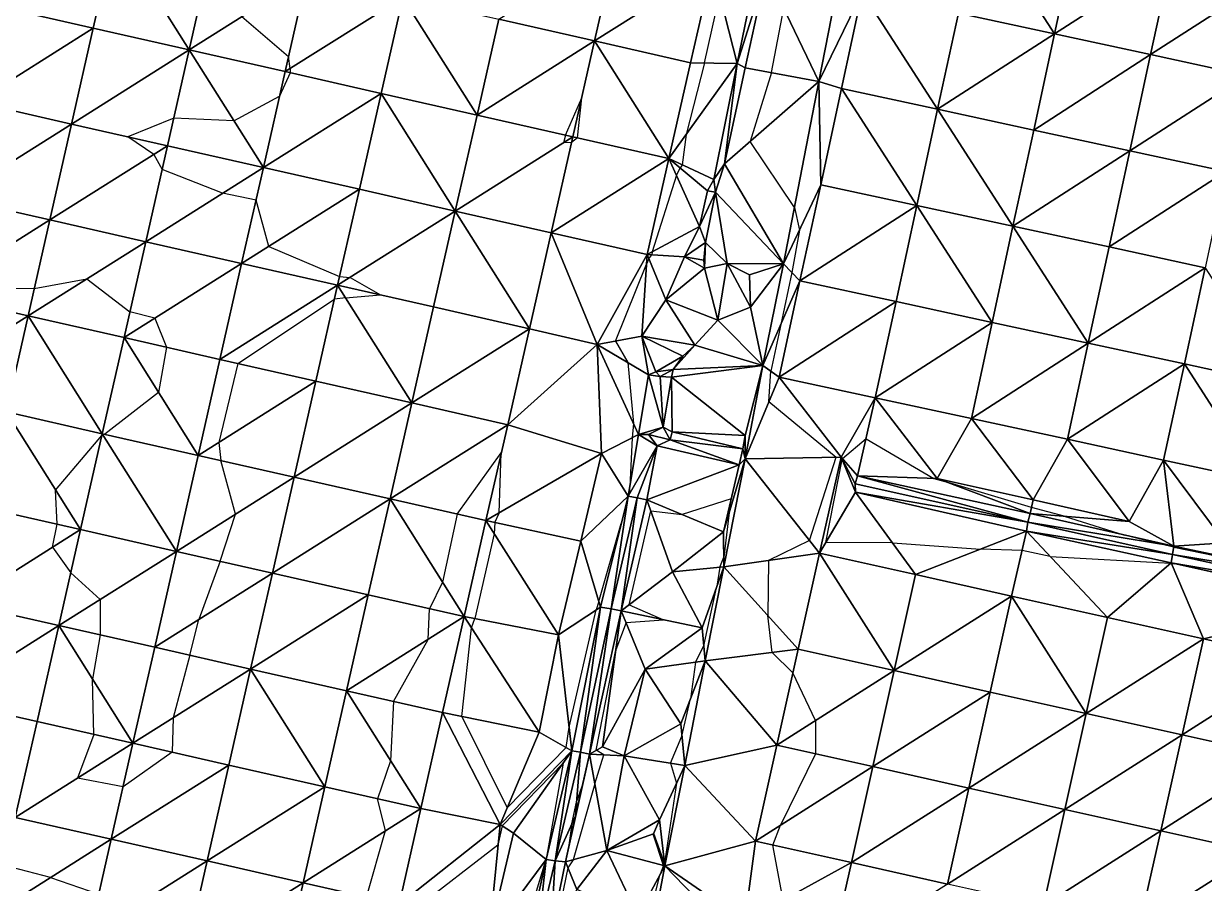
# Model space of a CAD drawing. Extents: x 452550 to 453808, y 451368 to 453069.
# Drawn here: x 453146.9 to 453267, y 452665.6 to 452753 of the extents above; entities that cross this region are included whole.
import ezdxf

# ---------------------------------------------------------------- set-up
doc = ezdxf.new("R2010")
doc.units = 0
doc.header["$LTSCALE"] = 0.35
doc.header["$MEASUREMENT"] = 0
doc.linetypes.add('DASHED', pattern=[5442.857143, 3628.571429, -1814.285714])
doc.layers.add('Default', color=42, linetype='Continuous', lineweight=25)
doc.layers.add('FPS_Contours-Minor', color=40, linetype='DASHED', lineweight=25)

msp = doc.modelspace()

# ---------------------------------------------------------------- linework, layer by layer
at = {"layer": 'Default', "color": 8, "linetype": 'Continuous', "lineweight": 25}
for points in [[(453241.94, 452754.07, 14), (453244.05, 452763.84, 13.98), (453251.71, 452751.96, 14.03)], [(453251.71, 452751.96, 14.03), (453244.05, 452763.84, 13.98), (453253.82, 452761.73, 14.02)], [(453153.99, 452752.54, 13.98), (453144.24, 452754.75, 13.97), (453156.2, 452762.3, 13.97)], [(453153.99, 452752.54, 13.98), (453156.2, 452762.3, 13.97), (453163.74, 452750.33, 13.99)], [(453163.74, 452750.33, 13.99), (453156.2, 452762.3, 13.97), (453165.95, 452760.09, 14)], [(453251.71, 452751.96, 14.03), (453253.82, 452761.73, 14.02), (453263.6, 452759.62, 14.01)], [(453163.74, 452750.33, 13.99), (453165.95, 452760.09, 14), (453175.7, 452757.88, 14.01)], [(453204.96, 452751.24, 14), (453195.21, 452753.46, 14.04), (453207.17, 452761, 14)], [(453204.96, 452751.24, 14), (453207.17, 452761, 14), (453216.93, 452758.79, 14.09)], [(453214.72, 452749.03, 14.09), (453204.96, 452751.24, 14), (453216.93, 452758.79, 14.09)], [(453214.72, 452749.03, 14.09), (453216.93, 452758.79, 14.09), (453219.44, 452748.95, 13.79)], [(453219.44, 452748.95, 13.79), (453216.93, 452758.79, 14.09), (453221.48, 452758.89, 13.81)], [(453222.39, 452758.29, 13.97), (453219.44, 452748.95, 13.79), (453221.48, 452758.89, 13.81)], [(453261.49, 452749.85, 14.03), (453251.71, 452751.96, 14.03), (453263.6, 452759.62, 14.01)], [(453261.49, 452749.85, 14.03), (453263.6, 452759.62, 14.01), (453273.37, 452757.51, 13.99)], [(453173.49, 452748.12, 14), (453163.74, 452750.33, 13.99), (453175.7, 452757.88, 14.01)], [(453173.49, 452748.12, 14), (453175.7, 452757.88, 14.01), (453185.46, 452755.67, 14.06)], [(453222.39, 452758.29, 13.97), (453220.28, 452748.52, 13.96), (453219.44, 452748.95, 13.79)], [(453220.28, 452748.52, 13.96), (453222.39, 452758.29, 13.97), (453227.75, 452747.13, 14.07)], [(453222.39, 452758.29, 13.97), (453229.7, 452757, 14.04), (453227.75, 452747.13, 14.07)], [(453271.26, 452747.73, 14.01), (453261.49, 452749.85, 14.03), (453273.37, 452757.51, 13.99)], [(453229.7, 452757, 14.04), (453232.16, 452756.18, 14.02), (453227.75, 452747.13, 14.07)], [(453183.25, 452745.91, 14.05), (453173.49, 452748.12, 14), (453185.46, 452755.67, 14.06)], [(453183.25, 452745.91, 14.05), (453185.46, 452755.67, 14.06), (453193, 452743.7, 14.04)], [(453193, 452743.7, 14.04), (453185.46, 452755.67, 14.06), (453195.21, 452753.46, 14.04)], [(453232.16, 452756.18, 14.02), (453230.05, 452746.41, 14.02), (453227.75, 452747.13, 14.07)], [(453230.05, 452746.41, 14.02), (453232.16, 452756.18, 14.02), (453239.83, 452744.3, 14.03)], [(453239.83, 452744.3, 14.03), (453232.16, 452756.18, 14.02), (453241.94, 452754.07, 14)], [(453142.03, 452745, 13.98), (453144.24, 452754.75, 13.97), (453153.99, 452752.54, 13.98)], [(453239.83, 452744.3, 14.03), (453241.94, 452754.07, 14), (453251.71, 452751.96, 14.03)], [(453193, 452743.7, 14.04), (453195.21, 452753.46, 14.04), (453204.96, 452751.24, 14)], [(453151.78, 452742.79, 13.99), (453142.03, 452745, 13.98), (453153.99, 452752.54, 13.98)], [(453151.78, 452742.79, 13.99), (453153.99, 452752.54, 13.98), (453163.74, 452750.33, 13.99)], [(453249.6, 452742.18, 14.06), (453239.83, 452744.3, 14.03), (453251.71, 452751.96, 14.03)], [(453249.6, 452742.18, 14.06), (453251.71, 452751.96, 14.03), (453261.49, 452749.85, 14.03)], [(453161.53, 452740.58, 14), (453151.78, 452742.79, 13.99), (453163.74, 452750.33, 13.99)], [(453161.53, 452740.58, 14), (453163.74, 452750.33, 13.99), (453171.28, 452738.37, 14.01)], [(453171.28, 452738.37, 14.01), (453163.74, 452750.33, 13.99), (453173.49, 452748.12, 14)], [(453202.75, 452741.49, 14), (453193, 452743.7, 14.04), (453204.96, 452751.24, 14)], [(453202.75, 452741.49, 14), (453204.96, 452751.24, 14), (453212.5, 452739.28, 14.07)], [(453212.5, 452739.28, 14.07), (453204.96, 452751.24, 14), (453214.72, 452749.03, 14.09)], [(453259.37, 452740.07, 14.04), (453249.6, 452742.18, 14.06), (453261.49, 452749.85, 14.03)], [(453259.37, 452740.07, 14.04), (453261.49, 452749.85, 14.03), (453271.26, 452747.73, 14.01)], [(453171.28, 452738.37, 14.01), (453173.49, 452748.12, 14), (453183.25, 452745.91, 14.05)], [(453212.5, 452739.28, 14.07), (453214.72, 452749.03, 14.09), (453219.44, 452748.95, 13.79)], [(453217.09, 452737.14, 13.83), (453212.5, 452739.28, 14.07), (453219.44, 452748.95, 13.79)], [(453218.17, 452738.74, 13.97), (453217.09, 452737.14, 13.83), (453219.44, 452748.95, 13.79)], [(453220.28, 452748.52, 13.96), (453218.17, 452738.74, 13.97), (453219.44, 452748.95, 13.79)], [(453218.17, 452738.74, 13.97), (453220.28, 452748.52, 13.96), (453227.75, 452747.13, 14.07)], [(453218.17, 452738.74, 13.97), (453227.75, 452747.13, 14.07), (453224.16, 452728.57, 13.97)], [(453227.75, 452747.13, 14.07), (453227.94, 452736.63, 14.04), (453224.16, 452728.57, 13.97)], [(453230.05, 452746.41, 14.02), (453227.94, 452736.63, 14.04), (453227.75, 452747.13, 14.07)], [(453269.15, 452737.96, 14.02), (453259.37, 452740.07, 14.04), (453271.26, 452747.73, 14.01)], [(453181.04, 452736.16, 14.05), (453171.28, 452738.37, 14.01), (453183.25, 452745.91, 14.05)], [(453181.04, 452736.16, 14.05), (453183.25, 452745.91, 14.05), (453190.79, 452733.95, 14.04)], [(453190.79, 452733.95, 14.04), (453183.25, 452745.91, 14.05), (453193, 452743.7, 14.04)], [(453227.94, 452736.63, 14.04), (453230.05, 452746.41, 14.02), (453237.71, 452734.52, 14.01)], [(453237.71, 452734.52, 14.01), (453230.05, 452746.41, 14.02), (453239.83, 452744.3, 14.03)], [(453139.82, 452735.25, 13.96), (453142.03, 452745, 13.98), (453151.78, 452742.79, 13.99)], [(453237.71, 452734.52, 14.01), (453239.83, 452744.3, 14.03), (453247.49, 452732.41, 14.04)], [(453247.49, 452732.41, 14.04), (453239.83, 452744.3, 14.03), (453249.6, 452742.18, 14.06)], [(453190.79, 452733.95, 14.04), (453193, 452743.7, 14.04), (453202.75, 452741.49, 14)], [(453149.57, 452733.04, 13.97), (453139.82, 452735.25, 13.96), (453151.78, 452742.79, 13.99)], [(453149.57, 452733.04, 13.97), (453151.78, 452742.79, 13.99), (453161.53, 452740.58, 14)], [(453247.49, 452732.41, 14.04), (453249.6, 452742.18, 14.06), (453259.37, 452740.07, 14.04)], [(453200.54, 452731.74, 14.05), (453190.79, 452733.95, 14.04), (453202.75, 452741.49, 14)], [(453200.54, 452731.74, 14.05), (453202.75, 452741.49, 14), (453212.5, 452739.28, 14.07)], [(453159.32, 452730.83, 13.99), (453149.57, 452733.04, 13.97), (453161.53, 452740.58, 14)], [(453159.32, 452730.83, 13.99), (453161.53, 452740.58, 14), (453171.28, 452738.37, 14.01)], [(453257.26, 452730.3, 14.02), (453247.49, 452732.41, 14.04), (453259.37, 452740.07, 14.04)], [(453257.26, 452730.3, 14.02), (453259.37, 452740.07, 14.04), (453269.15, 452737.96, 14.02)], [(453169.07, 452728.62, 13.99), (453159.32, 452730.83, 13.99), (453171.28, 452738.37, 14.01)], [(453169.07, 452728.62, 13.99), (453171.28, 452738.37, 14.01), (453181.04, 452736.16, 14.05)], [(453210.29, 452729.53, 14.02), (453200.54, 452731.74, 14.05), (453212.5, 452739.28, 14.07)], [(453210.29, 452729.53, 14.02), (453212.5, 452739.28, 14.07), (453215.62, 452732.37, 13.78)], [(453215.62, 452732.37, 13.78), (453212.5, 452739.28, 14.07), (453216.43, 452736.02, 13.83)], [(453216.43, 452736.02, 13.83), (453212.5, 452739.28, 14.07), (453217.09, 452737.14, 13.83)], [(453218.17, 452738.74, 13.97), (453217.24, 452735.88, 13.83), (453217.09, 452737.14, 13.83)], [(453224.16, 452728.57, 13.97), (453217.24, 452735.88, 13.83), (453218.17, 452738.74, 13.97)], [(453217.24, 452735.88, 13.83), (453216.43, 452736.02, 13.83), (453217.09, 452737.14, 13.83)], [(453267.04, 452728.18, 14.01), (453257.26, 452730.3, 14.02), (453269.15, 452737.96, 14.02)], [(453178.83, 452726.41, 14), (453169.07, 452728.62, 13.99), (453181.04, 452736.16, 14.05)], [(453178.83, 452726.41, 14), (453181.04, 452736.16, 14.05), (453190.79, 452733.95, 14.04)], [(453215.62, 452732.37, 13.78), (453216.43, 452736.02, 13.83), (453217.24, 452735.88, 13.83)], [(453215.62, 452732.37, 13.78), (453217.24, 452735.88, 13.83), (453216.22, 452730.76, 13.8)], [(453216.22, 452730.76, 13.8), (453217.24, 452735.88, 13.83), (453218.42, 452728.61, 13.83)], [(453217.24, 452735.88, 13.83), (453224.16, 452728.57, 13.97), (453218.42, 452728.61, 13.83)], [(453227.94, 452736.63, 14.04), (453225.83, 452726.86, 14.03), (453224.16, 452728.57, 13.97)], [(453225.83, 452726.86, 14.03), (453227.94, 452736.63, 14.04), (453237.71, 452734.52, 14.01)], [(453137.61, 452725.5, 14), (453139.82, 452735.25, 13.96), (453149.57, 452733.04, 13.97)], [(453188.58, 452724.2, 14.01), (453178.83, 452726.41, 14), (453190.79, 452733.95, 14.04)], [(453188.58, 452724.2, 14.01), (453190.79, 452733.95, 14.04), (453198.33, 452721.99, 14.02)], [(453198.33, 452721.99, 14.02), (453190.79, 452733.95, 14.04), (453200.54, 452731.74, 14.05)], [(453235.6, 452724.75, 14.11), (453225.83, 452726.86, 14.03), (453237.71, 452734.52, 14.01)], [(453235.6, 452724.75, 14.11), (453237.71, 452734.52, 14.01), (453245.38, 452722.63, 14.1)], [(453245.38, 452722.63, 14.1), (453237.71, 452734.52, 14.01), (453247.49, 452732.41, 14.04)], [(453147.36, 452723.29, 14.01), (453137.61, 452725.5, 14), (453149.57, 452733.04, 13.97)], [(453147.36, 452723.29, 14.01), (453149.57, 452733.04, 13.97), (453159.32, 452730.83, 13.99)], [(453214.09, 452729.28, 13.84), (453210.29, 452729.53, 14.02), (453215.62, 452732.37, 13.78)], [(453214.09, 452729.28, 13.84), (453215.62, 452732.37, 13.78), (453216.22, 452730.76, 13.8)], [(453245.38, 452722.63, 14.1), (453247.49, 452732.41, 14.04), (453255.15, 452720.52, 14.11)], [(453255.15, 452720.52, 14.11), (453247.49, 452732.41, 14.04), (453257.26, 452730.3, 14.02)], [(453198.33, 452721.99, 14.02), (453200.54, 452731.74, 14.05), (453205.23, 452720.38, 14.12)], [(453200.54, 452731.74, 14.05), (453210.29, 452729.53, 14.02), (453205.23, 452720.38, 14.12)], [(453157.11, 452721.08, 14), (453147.36, 452723.29, 14.01), (453159.32, 452730.83, 13.99)], [(453157.11, 452721.08, 14), (453159.32, 452730.83, 13.99), (453169.07, 452728.62, 13.99)], [(453216.05, 452728.97, 13.86), (453214.09, 452729.28, 13.84), (453216.22, 452730.76, 13.8)], [(453216.05, 452728.97, 13.86), (453216.22, 452730.76, 13.8), (453216.14, 452728.16, 13.82)], [(453216.22, 452730.76, 13.8), (453218.42, 452728.61, 13.83), (453216.14, 452728.16, 13.82)], [(453255.15, 452720.52, 14.11), (453257.26, 452730.3, 14.02), (453267.04, 452728.18, 14.01)], [(453205.23, 452720.38, 14.12), (453210.29, 452729.53, 14.02), (453209.77, 452721.24, 13.82)], [(453209.77, 452721.24, 13.82), (453210.29, 452729.53, 14.02), (453212.2, 452724.93, 13.78)], [(453212.2, 452724.93, 13.78), (453210.29, 452729.53, 14.02), (453214.09, 452729.28, 13.84)], [(453212.2, 452724.93, 13.78), (453214.09, 452729.28, 13.84), (453216.14, 452728.16, 13.82)], [(453214.09, 452729.28, 13.84), (453216.05, 452728.97, 13.86), (453216.14, 452728.16, 13.82)], [(453166.86, 452718.87, 13.99), (453157.11, 452721.08, 14), (453169.07, 452728.62, 13.99)], [(453166.86, 452718.87, 13.99), (453169.07, 452728.62, 13.99), (453178.83, 452726.41, 14)], [(453212.2, 452724.93, 13.78), (453216.14, 452728.16, 13.82), (453217.49, 452722.85, 13.82)], [(453216.14, 452728.16, 13.82), (453218.42, 452728.61, 13.83), (453217.49, 452722.85, 13.82)], [(453218.42, 452728.61, 13.83), (453220.81, 452724.18, 13.75), (453217.49, 452722.85, 13.82)], [(453218.42, 452728.61, 13.83), (453220.7, 452727.45, 13.82), (453220.81, 452724.18, 13.75)], [(453218.42, 452728.61, 13.83), (453224.16, 452728.57, 13.97), (453220.7, 452727.45, 13.82)], [(453220.7, 452727.45, 13.82), (453224.16, 452728.57, 13.97), (453220.81, 452724.18, 13.75)], [(453220.81, 452724.18, 13.75), (453224.16, 452728.57, 13.97), (453222.06, 452718.26, 13.97)], [(453224.16, 452728.57, 13.97), (453225.83, 452726.86, 14.03), (453222.06, 452718.26, 13.97)], [(453264.93, 452718.41, 14.14), (453255.15, 452720.52, 14.11), (453267.04, 452728.18, 14.01)], [(453264.93, 452718.41, 14.14), (453267.04, 452728.18, 14.01), (453274.7, 452716.3, 14.13)], [(453176.62, 452716.65, 14.03), (453166.86, 452718.87, 13.99), (453178.83, 452726.41, 14)], [(453176.62, 452716.65, 14.03), (453178.83, 452726.41, 14), (453186.37, 452714.44, 14.04)], [(453186.37, 452714.44, 14.04), (453178.83, 452726.41, 14), (453188.58, 452724.2, 14.01)], [(453225.83, 452726.86, 14.03), (453223.72, 452717.08, 14.03), (453222.06, 452718.26, 13.97)], [(453223.72, 452717.08, 14.03), (453225.83, 452726.86, 14.03), (453235.6, 452724.75, 14.11)], [(453135.39, 452715.74, 14), (453137.61, 452725.5, 14), (453147.36, 452723.29, 14.01)], [(453186.37, 452714.44, 14.04), (453188.58, 452724.2, 14.01), (453198.33, 452721.99, 14.02)], [(453209.77, 452721.24, 13.82), (453212.2, 452724.93, 13.78), (453215.15, 452720.31, 13.84)], [(453212.2, 452724.93, 13.78), (453217.49, 452722.85, 13.82), (453215.15, 452720.31, 13.84)], [(453220.81, 452724.18, 13.75), (453222.06, 452718.26, 13.97), (453217.49, 452722.85, 13.82)], [(453233.49, 452714.97, 14.04), (453223.72, 452717.08, 14.03), (453235.6, 452724.75, 14.11)], [(453233.49, 452714.97, 14.04), (453235.6, 452724.75, 14.11), (453245.38, 452722.63, 14.1)], [(453145.15, 452713.53, 14.02), (453135.39, 452715.74, 14), (453147.36, 452723.29, 14.01)], [(453145.15, 452713.53, 14.02), (453147.36, 452723.29, 14.01), (453154.9, 452711.32, 14)], [(453154.9, 452711.32, 14), (453147.36, 452723.29, 14.01), (453157.11, 452721.08, 14)], [(453217.49, 452722.85, 13.82), (453222.06, 452718.26, 13.97), (453215.15, 452720.31, 13.84)], [(453243.26, 452712.86, 14.08), (453233.49, 452714.97, 14.04), (453245.38, 452722.63, 14.1)], [(453243.26, 452712.86, 14.08), (453245.38, 452722.63, 14.1), (453255.15, 452720.52, 14.11)], [(453196.12, 452712.23, 14), (453186.37, 452714.44, 14.04), (453198.33, 452721.99, 14.02)], [(453196.12, 452712.23, 14), (453198.33, 452721.99, 14.02), (453205.23, 452720.38, 14.12)], [(453154.9, 452711.32, 14), (453157.11, 452721.08, 14), (453164.65, 452709.11, 13.99)], [(453164.65, 452709.11, 13.99), (453157.11, 452721.08, 14), (453166.86, 452718.87, 13.99)], [(453205.67, 452709.29, 14.09), (453196.12, 452712.23, 14), (453205.23, 452720.38, 14.12)], [(453205.23, 452720.38, 14.12), (453209.77, 452721.24, 13.82), (453210.45, 452717.31, 13.92)], [(453205.67, 452709.29, 14.09), (453205.23, 452720.38, 14.12), (453209.43, 452711.22, 13.98)], [(453205.23, 452720.38, 14.12), (453210.45, 452717.31, 13.92), (453209.43, 452711.22, 13.98)], [(453213.94, 452719.2, 13.82), (453211.17, 452717.6, 13.86), (453209.77, 452721.24, 13.82)], [(453209.77, 452721.24, 13.82), (453211.17, 452717.6, 13.86), (453210.45, 452717.31, 13.92)], [(453213.94, 452719.2, 13.82), (453209.77, 452721.24, 13.82), (453215.15, 452720.31, 13.84)], [(453215.15, 452720.31, 13.84), (453222.06, 452718.26, 13.97), (453212.95, 452717.83, 13.84)], [(453213.94, 452719.2, 13.82), (453215.15, 452720.31, 13.84), (453212.95, 452717.83, 13.84)], [(453253.04, 452710.75, 14.1), (453243.26, 452712.86, 14.08), (453255.15, 452720.52, 14.11)], [(453253.04, 452710.75, 14.1), (453255.15, 452720.52, 14.11), (453264.93, 452718.41, 14.14)], [(453211.17, 452717.6, 13.86), (453213.94, 452719.2, 13.82), (453212.95, 452717.83, 13.84)], [(453164.65, 452709.11, 13.99), (453166.86, 452718.87, 13.99), (453176.62, 452716.65, 14.03)], [(453222.06, 452718.26, 13.97), (453220.25, 452711.12, 14), (453212.78, 452717.05, 13.9)], [(453222.06, 452718.26, 13.97), (453212.78, 452717.05, 13.9), (453212.95, 452717.83, 13.84)], [(453220.25, 452711.12, 14), (453222.06, 452718.26, 13.97), (453220.25, 452708.78, 13.93)], [(453222.06, 452718.26, 13.97), (453223.72, 452717.08, 14.03), (453220.25, 452708.78, 13.93)], [(453262.81, 452708.64, 14.12), (453253.04, 452710.75, 14.1), (453264.93, 452718.41, 14.14)], [(453262.81, 452708.64, 14.12), (453264.93, 452718.41, 14.14), (453272.59, 452706.52, 14.12)], [(453272.59, 452706.52, 14.12), (453264.93, 452718.41, 14.14), (453274.7, 452716.3, 14.13)], [(453174.41, 452706.9, 14.02), (453164.65, 452709.11, 13.99), (453176.62, 452716.65, 14.03)], [(453174.41, 452706.9, 14.02), (453176.62, 452716.65, 14.03), (453186.37, 452714.44, 14.04)], [(453209.43, 452711.22, 13.98), (453210.45, 452717.31, 13.92), (453211.91, 452711.99, 13.94)], [(453211.17, 452717.6, 13.86), (453211.63, 452717.12, 13.82), (453210.45, 452717.31, 13.92)], [(453210.45, 452717.31, 13.92), (453211.63, 452717.12, 13.82), (453211.91, 452711.99, 13.94)], [(453211.63, 452717.12, 13.82), (453211.17, 452717.6, 13.86), (453212.95, 452717.83, 13.84)], [(453211.63, 452717.12, 13.82), (453212.95, 452717.83, 13.84), (453212.78, 452717.05, 13.9)], [(453211.91, 452711.99, 13.94), (453211.63, 452717.12, 13.82), (453212.78, 452717.05, 13.9)], [(453212.83, 452711.5, 13.96), (453211.91, 452711.99, 13.94), (453212.78, 452717.05, 13.9)], [(453220.25, 452711.12, 14), (453212.83, 452711.5, 13.96), (453212.78, 452717.05, 13.9)], [(453223.72, 452717.08, 14.03), (453230.01, 452708.94, 14), (453220.25, 452708.78, 13.93)], [(453230.01, 452708.94, 14), (453223.72, 452717.08, 14.03), (453233.49, 452714.97, 14.04)], [(453184.16, 452704.69, 14.03), (453174.41, 452706.9, 14.02), (453186.37, 452714.44, 14.04)], [(453184.16, 452704.69, 14.03), (453186.37, 452714.44, 14.04), (453196.12, 452712.23, 14)], [(453230.01, 452708.94, 14), (453233.49, 452714.97, 14.04), (453231.69, 452707.02, 13.96)], [(453233.49, 452714.97, 14.04), (453239.77, 452706.76, 14), (453231.69, 452707.02, 13.96)], [(453239.77, 452706.76, 14), (453233.49, 452714.97, 14.04), (453243.26, 452712.86, 14.08)], [(453142.94, 452703.78, 14.03), (453145.15, 452713.53, 14.02), (453152.69, 452701.57, 13.99)], [(453152.69, 452701.57, 13.99), (453145.15, 452713.53, 14.02), (453154.9, 452711.32, 14)], [(453193.91, 452702.48, 13.99), (453184.16, 452704.69, 14.03), (453196.12, 452712.23, 14)], [(453193.91, 452702.48, 13.99), (453196.12, 452712.23, 14), (453205.67, 452709.29, 14.09)], [(453210.45, 452711.23, 13.8), (453209.43, 452711.22, 13.98), (453211.91, 452711.99, 13.94)], [(453210.45, 452711.23, 13.8), (453211.91, 452711.99, 13.94), (453212.64, 452710.69, 13.85)], [(453212.83, 452711.5, 13.96), (453212.64, 452710.69, 13.85), (453211.91, 452711.99, 13.94)], [(453249.53, 452704.58, 14.02), (453239.77, 452706.76, 14), (453243.26, 452712.86, 14.08)], [(453249.53, 452704.58, 14.02), (453243.26, 452712.86, 14.08), (453253.04, 452710.75, 14.1)], [(453152.69, 452701.57, 13.99), (453154.9, 452711.32, 14), (453162.44, 452699.36, 13.98)], [(453162.44, 452699.36, 13.98), (453154.9, 452711.32, 14), (453164.65, 452709.11, 13.99)], [(453205.67, 452709.29, 14.09), (453209.43, 452711.22, 13.98), (453208.37, 452704.98, 14)], [(453208.37, 452704.98, 14), (453209.43, 452711.22, 13.98), (453211.3, 452710.07, 13.95)], [(453209.43, 452711.22, 13.98), (453210.45, 452711.23, 13.8), (453211.3, 452710.07, 13.95)], [(453211.3, 452710.07, 13.95), (453210.45, 452711.23, 13.8), (453212.64, 452710.69, 13.85)], [(453211.3, 452710.07, 13.95), (453212.64, 452710.69, 13.85), (453219.64, 452708.14, 13.98)], [(453220.03, 452709.77, 13.98), (453212.64, 452710.69, 13.85), (453212.83, 452711.5, 13.96)], [(453219.64, 452708.14, 13.98), (453212.64, 452710.69, 13.85), (453220.03, 452709.77, 13.98)], [(453220.25, 452711.12, 14), (453220.03, 452709.77, 13.98), (453212.83, 452711.5, 13.96)], [(453220.25, 452711.12, 14), (453220.25, 452708.78, 13.93), (453220.03, 452709.77, 13.98)], [(453259.29, 452702.4, 14.03), (453249.53, 452704.58, 14.02), (453253.04, 452710.75, 14.1)], [(453259.29, 452702.4, 14.03), (453253.04, 452710.75, 14.1), (453262.81, 452708.64, 14.12)], [(453209.29, 452704.79, 13.83), (453208.37, 452704.98, 14), (453211.3, 452710.07, 13.95)], [(453210.27, 452704.6, 13.98), (453209.29, 452704.79, 13.83), (453211.3, 452710.07, 13.95)], [(453210.27, 452704.6, 13.98), (453211.3, 452710.07, 13.95), (453219.64, 452708.14, 13.98)], [(453220.25, 452708.78, 13.93), (453219.64, 452708.14, 13.98), (453220.03, 452709.77, 13.98)], [(453162.44, 452699.36, 13.98), (453164.65, 452709.11, 13.99), (453174.41, 452706.9, 14.02)], [(453203.56, 452700.4, 14.1), (453193.91, 452702.48, 13.99), (453205.67, 452709.29, 14.09)], [(453203.56, 452700.4, 14.1), (453205.67, 452709.29, 14.09), (453208.37, 452704.98, 14)], [(453218.07, 452701.36, 14.02), (453220.25, 452708.78, 13.93), (453218.09, 452697.8, 13.99)], [(453218.07, 452701.36, 14.02), (453219.64, 452708.14, 13.98), (453220.25, 452708.78, 13.93)], [(453220.25, 452708.78, 13.93), (453227.83, 452699.18, 14.01), (453218.09, 452697.8, 13.99)], [(453230.01, 452708.94, 14), (453227.83, 452699.18, 14.01), (453220.25, 452708.78, 13.93)], [(453227.83, 452699.18, 14.01), (453230.01, 452708.94, 14), (453231.49, 452705.36, 13.95)], [(453230.01, 452708.94, 14), (453231.46, 452706.22, 13.79), (453231.49, 452705.36, 13.95)], [(453231.46, 452706.22, 13.79), (453230.01, 452708.94, 14), (453231.69, 452707.02, 13.96)], [(453259.29, 452702.4, 14.03), (453262.81, 452708.64, 14.12), (453263.85, 452699.87, 14.01)], [(453262.81, 452708.64, 14.12), (453269.05, 452700.23, 14.07), (453263.85, 452699.87, 14.01)], [(453269.05, 452700.23, 14.07), (453262.81, 452708.64, 14.12), (453272.59, 452706.52, 14.12)], [(453218.07, 452701.36, 14.02), (453210.27, 452704.6, 13.98), (453219.64, 452708.14, 13.98)], [(453172.2, 452697.15, 14.02), (453162.44, 452699.36, 13.98), (453174.41, 452706.9, 14.02)], [(453172.2, 452697.15, 14.02), (453174.41, 452706.9, 14.02), (453184.16, 452704.69, 14.03)], [(453249, 452702.32, 13.91), (453231.46, 452706.22, 13.79), (453231.69, 452707.02, 13.96)], [(453231.49, 452705.36, 13.95), (453231.46, 452706.22, 13.79), (453249, 452702.32, 13.91)], [(453249.23, 452703.21, 13.98), (453249, 452702.32, 13.91), (453231.69, 452707.02, 13.96)], [(453239.77, 452706.76, 14), (453249.23, 452703.21, 13.98), (453231.69, 452707.02, 13.96)], [(453239.77, 452706.76, 14), (453249.53, 452704.58, 14.02), (453249.23, 452703.21, 13.98)], [(453181.95, 452694.94, 14.02), (453172.2, 452697.15, 14.02), (453184.16, 452704.69, 14.03)], [(453181.95, 452694.94, 14.02), (453184.16, 452704.69, 14.03), (453191.7, 452692.73, 13.99)], [(453191.7, 452692.73, 13.99), (453184.16, 452704.69, 14.03), (453193.91, 452702.48, 13.99)], [(453203.56, 452700.4, 14.1), (453208.37, 452704.98, 14), (453205.55, 452693.69, 13.99)], [(453208.37, 452704.98, 14), (453206.63, 452693.51, 13.82), (453205.55, 452693.69, 13.99)], [(453208.37, 452704.98, 14), (453209.29, 452704.79, 13.83), (453206.63, 452693.51, 13.82)], [(453207.67, 452693.3, 13.98), (453206.63, 452693.51, 13.82), (453209.29, 452704.79, 13.83)], [(453207.67, 452693.3, 13.98), (453209.29, 452704.79, 13.83), (453210.27, 452704.6, 13.98)], [(453237.59, 452697, 14.03), (453227.83, 452699.18, 14.01), (453231.49, 452705.36, 13.95)], [(453237.59, 452697, 14.03), (453231.49, 452705.36, 13.95), (453248.87, 452701.41, 13.98)], [(453231.49, 452705.36, 13.95), (453249, 452702.32, 13.91), (453248.87, 452701.41, 13.98)], [(453140.73, 452694.03, 14.03), (453142.94, 452703.78, 14.03), (453152.69, 452701.57, 13.99)], [(453212.87, 452697.27, 14.11), (453207.67, 452693.3, 13.98), (453210.27, 452704.6, 13.98)], [(453218.07, 452701.36, 14.02), (453212.87, 452697.27, 14.11), (453210.27, 452704.6, 13.98)], [(453249.53, 452704.58, 14.02), (453259.29, 452702.4, 14.03), (453249.23, 452703.21, 13.98)], [(453191.7, 452692.73, 13.99), (453193.91, 452702.48, 13.99), (453201.27, 452690.88, 14.08)], [(453201.27, 452690.88, 14.08), (453193.91, 452702.48, 13.99), (453203.56, 452700.4, 14.1)], [(453248.87, 452701.41, 13.98), (453249, 452702.32, 13.91), (453263.7, 452699.04, 13.91)], [(453263.85, 452699.87, 14.01), (453249, 452702.32, 13.91), (453249.23, 452703.21, 13.98)], [(453263.85, 452699.87, 14.01), (453263.7, 452699.04, 13.91), (453249, 452702.32, 13.91)], [(453259.29, 452702.4, 14.03), (453263.85, 452699.87, 14.01), (453249.23, 452703.21, 13.98)], [(453150.48, 452691.82, 14.01), (453140.73, 452694.03, 14.03), (453152.69, 452701.57, 13.99)], [(453150.48, 452691.82, 14.01), (453152.69, 452701.57, 13.99), (453162.44, 452699.36, 13.98)], [(453212.87, 452697.27, 14.11), (453218.07, 452701.36, 14.02), (453218.09, 452697.8, 13.99)], [(453247.35, 452694.82, 14.05), (453237.59, 452697, 14.03), (453248.87, 452701.41, 13.98)], [(453257.11, 452692.64, 14.05), (453247.35, 452694.82, 14.05), (453248.87, 452701.41, 13.98)], [(453257.11, 452692.64, 14.05), (453248.87, 452701.41, 13.98), (453263.56, 452698.18, 14)], [(453248.87, 452701.41, 13.98), (453263.7, 452699.04, 13.91), (453263.56, 452698.18, 14)], [(453201.27, 452690.88, 14.08), (453203.56, 452700.4, 14.1), (453205.55, 452693.69, 13.99)], [(453282.5, 452695.95, 14), (453263.7, 452699.04, 13.91), (453263.85, 452699.87, 14.01)], [(453269.05, 452700.23, 14.07), (453282.5, 452695.95, 14), (453263.85, 452699.87, 14.01)], [(453160.23, 452689.61, 13.99), (453150.48, 452691.82, 14.01), (453162.44, 452699.36, 13.98)], [(453160.23, 452689.61, 13.99), (453162.44, 452699.36, 13.98), (453172.2, 452697.15, 14.02)], [(453227.83, 452699.18, 14.01), (453225.65, 452689.42, 14.01), (453218.09, 452697.8, 13.99)], [(453225.65, 452689.42, 14.01), (453227.83, 452699.18, 14.01), (453235.41, 452687.24, 14.04)], [(453235.41, 452687.24, 14.04), (453227.83, 452699.18, 14.01), (453237.59, 452697, 14.03)], [(453263.56, 452698.18, 14), (453263.7, 452699.04, 13.91), (453282.33, 452695, 13.88)], [(453282.5, 452695.95, 14), (453282.33, 452695, 13.88), (453263.7, 452699.04, 13.91)], [(453215.89, 452691.6, 14.02), (453212.87, 452697.27, 14.11), (453218.09, 452697.8, 13.99)], [(453215.89, 452691.6, 14.02), (453218.09, 452697.8, 13.99), (453216.19, 452688.23, 13.98)], [(453218.09, 452697.8, 13.99), (453225.65, 452689.42, 14.01), (453216.19, 452688.23, 13.98)], [(453266.87, 452690.47, 14.07), (453257.11, 452692.64, 14.05), (453263.56, 452698.18, 14)], [(453263.56, 452698.18, 14), (453282.33, 452695, 13.88), (453282.2, 452694.05, 14.01)], [(453266.87, 452690.47, 14.07), (453263.56, 452698.18, 14), (453282.2, 452694.05, 14.01)], [(453169.98, 452687.4, 14.02), (453160.23, 452689.61, 13.99), (453172.2, 452697.15, 14.02)], [(453169.98, 452687.4, 14.02), (453172.2, 452697.15, 14.02), (453181.95, 452694.94, 14.02)], [(453212.87, 452697.27, 14.11), (453215.89, 452691.6, 14.02), (453207.67, 452693.3, 13.98)], [(453235.41, 452687.24, 14.04), (453237.59, 452697, 14.03), (453247.35, 452694.82, 14.05)], [(453138.52, 452684.28, 14.02), (453140.73, 452694.03, 14.03), (453150.48, 452691.82, 14.01)], [(453179.74, 452685.19, 14.02), (453169.98, 452687.4, 14.02), (453181.95, 452694.94, 14.02)], [(453179.74, 452685.19, 14.02), (453181.95, 452694.94, 14.02), (453191.7, 452692.73, 13.99)], [(453245.17, 452685.06, 14.05), (453235.41, 452687.24, 14.04), (453247.35, 452694.82, 14.05)], [(453245.17, 452685.06, 14.05), (453247.35, 452694.82, 14.05), (453254.93, 452682.88, 14.03)], [(453254.93, 452682.88, 14.03), (453247.35, 452694.82, 14.05), (453257.11, 452692.64, 14.05)], [(453282.2, 452694.05, 14.01), (453276.63, 452688.29, 14.04), (453266.87, 452690.47, 14.07)], [(453189.49, 452682.98, 13.98), (453179.74, 452685.19, 14.02), (453191.7, 452692.73, 13.99)], [(453189.49, 452682.98, 13.98), (453191.7, 452692.73, 13.99), (453199.31, 452680.98, 14.1)], [(453199.31, 452680.98, 14.1), (453191.7, 452692.73, 13.99), (453201.27, 452690.88, 14.08)], [(453201.27, 452690.88, 14.08), (453205.55, 452693.69, 13.99), (453202.64, 452679.09, 13.98)], [(453205.55, 452693.69, 13.99), (453203.52, 452678.94, 13.81), (453202.64, 452679.09, 13.98)], [(453205.55, 452693.69, 13.99), (453206.63, 452693.51, 13.82), (453203.52, 452678.94, 13.81)], [(453204.42, 452678.74, 13.94), (453203.52, 452678.94, 13.81), (453206.63, 452693.51, 13.82)], [(453204.42, 452678.74, 13.94), (453206.63, 452693.51, 13.82), (453207.67, 452693.3, 13.98)], [(453205.76, 452679.5, 14.05), (453204.42, 452678.74, 13.94), (453207.67, 452693.3, 13.98)], [(453207.67, 452693.3, 13.98), (453210.1, 452687.37, 14.08), (453205.76, 452679.5, 14.05)], [(453215.89, 452691.6, 14.02), (453210.1, 452687.37, 14.08), (453207.67, 452693.3, 13.98)], [(453254.93, 452682.88, 14.03), (453257.11, 452692.64, 14.05), (453266.87, 452690.47, 14.07)], [(453148.27, 452682.07, 14.02), (453138.52, 452684.28, 14.02), (453150.48, 452691.82, 14.01)], [(453148.27, 452682.07, 14.02), (453150.48, 452691.82, 14.01), (453158.02, 452679.85, 13.99)], [(453158.02, 452679.85, 13.99), (453150.48, 452691.82, 14.01), (453160.23, 452689.61, 13.99)], [(453210.1, 452687.37, 14.08), (453215.89, 452691.6, 14.02), (453216.19, 452688.23, 13.98)], [(453202.64, 452679.09, 13.98), (453199.31, 452680.98, 14.1), (453201.27, 452690.88, 14.08)], [(453264.69, 452680.71, 14.03), (453254.93, 452682.88, 14.03), (453266.87, 452690.47, 14.07)], [(453264.69, 452680.71, 14.03), (453266.87, 452690.47, 14.07), (453276.63, 452688.29, 14.04)], [(453158.02, 452679.85, 13.99), (453160.23, 452689.61, 13.99), (453169.98, 452687.4, 14.02)], [(453225.65, 452689.42, 14.01), (453223.47, 452679.66, 13.98), (453216.19, 452688.23, 13.98)], [(453223.47, 452679.66, 13.98), (453225.65, 452689.42, 14.01), (453235.41, 452687.24, 14.04)], [(453213.71, 452681.84, 14.01), (453210.1, 452687.37, 14.08), (453216.19, 452688.23, 13.98)], [(453213.71, 452681.84, 14.01), (453216.19, 452688.23, 13.98), (453214.14, 452677.6, 13.97)], [(453216.19, 452688.23, 13.98), (453223.47, 452679.66, 13.98), (453214.14, 452677.6, 13.97)], [(453274.45, 452678.53, 14.03), (453264.69, 452680.71, 14.03), (453276.63, 452688.29, 14.04)], [(453167.77, 452677.64, 14.02), (453158.02, 452679.85, 13.99), (453169.98, 452687.4, 14.02)], [(453167.77, 452677.64, 14.02), (453169.98, 452687.4, 14.02), (453177.53, 452675.43, 14.02)], [(453177.53, 452675.43, 14.02), (453169.98, 452687.4, 14.02), (453179.74, 452685.19, 14.02)], [(453210.1, 452687.37, 14.08), (453207.96, 452678.57, 14.08), (453205.76, 452679.5, 14.05)], [(453210.1, 452687.37, 14.08), (453213.71, 452681.84, 14.01), (453207.96, 452678.57, 14.08)], [(453233.23, 452677.48, 14.03), (453223.47, 452679.66, 13.98), (453235.41, 452687.24, 14.04)], [(453233.23, 452677.48, 14.03), (453235.41, 452687.24, 14.04), (453245.17, 452685.06, 14.05)], [(453146.06, 452672.31, 14.01), (453138.52, 452684.28, 14.02), (453148.27, 452682.07, 14.02)], [(453177.53, 452675.43, 14.02), (453179.74, 452685.19, 14.02), (453187.28, 452673.22, 13.98)], [(453187.28, 452673.22, 13.98), (453179.74, 452685.19, 14.02), (453189.49, 452682.98, 13.98)], [(453242.99, 452675.3, 14.03), (453233.23, 452677.48, 14.03), (453245.17, 452685.06, 14.05)], [(453242.99, 452675.3, 14.03), (453245.17, 452685.06, 14.05), (453254.93, 452682.88, 14.03)], [(453146.06, 452672.31, 14.01), (453148.27, 452682.07, 14.02), (453158.02, 452679.85, 13.99)], [(453187.28, 452673.22, 13.98), (453189.49, 452682.98, 13.98), (453195.34, 452671.6, 13.98)], [(453189.49, 452682.98, 13.98), (453199.31, 452680.98, 14.1), (453195.34, 452671.6, 13.98)], [(453207.96, 452678.57, 14.08), (453213.71, 452681.84, 14.01), (453214.14, 452677.6, 13.97)], [(453252.75, 452673.12, 14.01), (453242.99, 452675.3, 14.03), (453254.93, 452682.88, 14.03)], [(453252.75, 452673.12, 14.01), (453254.93, 452682.88, 14.03), (453264.69, 452680.71, 14.03)], [(453195.34, 452671.6, 13.98), (453199.31, 452680.98, 14.1), (453202.64, 452679.09, 13.98)], [(453262.51, 452670.95, 14.02), (453252.75, 452673.12, 14.01), (453264.69, 452680.71, 14.03)], [(453262.51, 452670.95, 14.02), (453264.69, 452680.71, 14.03), (453274.45, 452678.53, 14.03)], [(453155.81, 452670.1, 14.01), (453146.06, 452672.31, 14.01), (453158.02, 452679.85, 13.99)], [(453155.81, 452670.1, 14.01), (453158.02, 452679.85, 13.99), (453167.77, 452677.64, 14.02)], [(453205.76, 452679.5, 14.05), (453207.96, 452678.57, 14.08), (453204.42, 452678.74, 13.94)], [(453223.47, 452679.66, 13.98), (453221.3, 452669.9, 13.99), (453214.14, 452677.6, 13.97)], [(453221.3, 452669.9, 13.99), (453223.47, 452679.66, 13.98), (453233.23, 452677.48, 14.03)], [(453196.72, 452670.72, 14.12), (453195.34, 452671.6, 13.98), (453202.64, 452679.09, 13.98)], [(453196.72, 452670.72, 14.12), (453202.64, 452679.09, 13.98), (453200.02, 452668.03, 14)], [(453202.64, 452679.09, 13.98), (453200.95, 452667.91, 13.77), (453200.02, 452668.03, 14)], [(453200.95, 452667.91, 13.77), (453202.64, 452679.09, 13.98), (453203.52, 452678.94, 13.81)], [(453203.02, 452672.49, 14.05), (453200.95, 452667.91, 13.77), (453203.52, 452678.94, 13.81)], [(453201.98, 452667.8, 13.97), (453203.02, 452672.49, 14.05), (453204.42, 452678.74, 13.94)], [(453206.21, 452668.97, 14.13), (453201.98, 452667.8, 13.97), (453204.42, 452678.74, 13.94)], [(453203.02, 452672.49, 14.05), (453203.52, 452678.94, 13.81), (453204.42, 452678.74, 13.94)], [(453204.42, 452678.74, 13.94), (453207.96, 452678.57, 14.08), (453206.21, 452668.97, 14.13)], [(453207.96, 452678.57, 14.08), (453211.54, 452672.08, 14.05), (453206.21, 452668.97, 14.13)], [(453211.54, 452672.08, 14.05), (453207.96, 452678.57, 14.08), (453214.14, 452677.6, 13.97)], [(453272.27, 452668.77, 14.03), (453262.51, 452670.95, 14.02), (453274.45, 452678.53, 14.03)], [(453165.56, 452667.89, 14.03), (453155.81, 452670.1, 14.01), (453167.77, 452677.64, 14.02)], [(453165.56, 452667.89, 14.03), (453167.77, 452677.64, 14.02), (453177.53, 452675.43, 14.02)], [(453211.54, 452672.08, 14.05), (453214.14, 452677.6, 13.97), (453212.09, 452667.4, 14)], [(453214.14, 452677.6, 13.97), (453221.3, 452669.9, 13.99), (453212.09, 452667.4, 14)], [(453231.06, 452667.72, 14.03), (453221.3, 452669.9, 13.99), (453233.23, 452677.48, 14.03)], [(453231.06, 452667.72, 14.03), (453233.23, 452677.48, 14.03), (453242.99, 452675.3, 14.03)], [(453175.32, 452665.68, 14.04), (453165.56, 452667.89, 14.03), (453177.53, 452675.43, 14.02)], [(453175.32, 452665.68, 14.04), (453177.53, 452675.43, 14.02), (453187.28, 452673.22, 13.98)], [(453240.82, 452665.54, 14.05), (453231.06, 452667.72, 14.03), (453242.99, 452675.3, 14.03)], [(453240.82, 452665.54, 14.05), (453242.99, 452675.3, 14.03), (453252.75, 452673.12, 14.01)], [(453143.85, 452662.56, 13.99), (453146.06, 452672.31, 14.01), (453155.81, 452670.1, 14.01)], [(453185.07, 452663.47, 13.98), (453175.32, 452665.68, 14.04), (453187.28, 452673.22, 13.98)], [(453185.07, 452663.47, 13.98), (453187.28, 452673.22, 13.98), (453195.34, 452671.6, 13.98)], [(453200.95, 452667.91, 13.77), (453203.02, 452672.49, 14.05), (453201.98, 452667.8, 13.97)], [(453250.58, 452663.36, 14.03), (453240.82, 452665.54, 14.05), (453252.75, 452673.12, 14.01)], [(453250.58, 452663.36, 14.03), (453252.75, 452673.12, 14.01), (453262.51, 452670.95, 14.02)], [(453194.23, 452660.25, 14.09), (453185.07, 452663.47, 13.98), (453195.34, 452671.6, 13.98)], [(453196.72, 452670.72, 14.12), (453194.23, 452660.25, 14.09), (453195.34, 452671.6, 13.98)], [(453206.21, 452668.97, 14.13), (453211.54, 452672.08, 14.05), (453210.96, 452670.65, 14)], [(453211.54, 452672.08, 14.05), (453212.09, 452667.4, 14), (453210.96, 452670.65, 14)], [(453153.6, 452660.35, 13.99), (453143.85, 452662.56, 13.99), (453155.81, 452670.1, 14.01)], [(453153.6, 452660.35, 13.99), (453155.81, 452670.1, 14.01), (453165.56, 452667.89, 14.03)], [(453194.23, 452660.25, 14.09), (453196.72, 452670.72, 14.12), (453200.02, 452668.03, 14)], [(453212.09, 452667.4, 14), (453206.21, 452668.97, 14.13), (453210.96, 452670.65, 14)], [(453212.09, 452667.4, 14), (453221.3, 452669.9, 13.99), (453220.23, 452661.77, 13.98)], [(453221.3, 452669.9, 13.99), (453231.06, 452667.72, 14.03), (453220.23, 452661.77, 13.98)], [(453260.33, 452661.19, 14.04), (453250.58, 452663.36, 14.03), (453262.51, 452670.95, 14.02)], [(453260.33, 452661.19, 14.04), (453262.51, 452670.95, 14.02), (453272.27, 452668.77, 14.03)], [(453206.21, 452668.97, 14.13), (453203.14, 452665, 14.11), (453201.98, 452667.8, 13.97)], [(453206.21, 452668.97, 14.13), (453209.36, 452662.32, 14.02), (453203.14, 452665, 14.11)], [(453209.36, 452662.32, 14.02), (453206.21, 452668.97, 14.13), (453212.09, 452667.4, 14)], [(453270.09, 452659.01, 14.04), (453260.33, 452661.19, 14.04), (453272.27, 452668.77, 14.03)], [(453163.35, 452658.14, 14), (453153.6, 452660.35, 13.99), (453165.56, 452667.89, 14.03)], [(453163.35, 452658.14, 14), (453165.56, 452667.89, 14.03), (453175.32, 452665.68, 14.04)], [(453194.23, 452660.25, 14.09), (453200.02, 452668.03, 14), (453197.46, 452656.4, 13.97)], [(453200.02, 452668.03, 14), (453199.2, 452660.47, 13.73), (453197.46, 452656.4, 13.97)], [(453199.2, 452660.47, 13.73), (453200.02, 452668.03, 14), (453200.95, 452667.91, 13.77)], [(453200.52, 452660.52, 13.98), (453199.2, 452660.47, 13.73), (453200.95, 452667.91, 13.77)], [(453200.52, 452660.52, 13.98), (453200.95, 452667.91, 13.77), (453201.98, 452667.8, 13.97)], [(453203.14, 452665, 14.11), (453200.52, 452660.52, 13.98), (453201.98, 452667.8, 13.97)], [(453231.06, 452667.72, 14.03), (453228.88, 452657.96, 14.02), (453220.23, 452661.77, 13.98)], [(453228.88, 452657.96, 14.02), (453231.06, 452667.72, 14.03), (453240.82, 452665.54, 14.05)], [(453209.36, 452662.32, 14.02), (453212.09, 452667.4, 14), (453210.28, 452657.69, 13.99)], [(453212.09, 452667.4, 14), (453219.12, 452660.14, 13.97), (453210.28, 452657.69, 13.99)], [(453219.12, 452660.14, 13.97), (453212.09, 452667.4, 14), (453220.23, 452661.77, 13.98)], [(453173.11, 452655.93, 13.99), (453163.35, 452658.14, 14), (453175.32, 452665.68, 14.04)], [(453173.11, 452655.93, 13.99), (453175.32, 452665.68, 14.04), (453185.07, 452663.47, 13.98)]]:
    msp.add_3dface(points, dxfattribs=at)
at = {"layer": 'FPS_Contours-Minor', "color": 12, "linetype": 'Continuous', "lineweight": 25}
for p, q in [((453216.13, 452749.01, 14), (453217.66, 452755.9, 14)), ((453222.95, 452748.02, 14), (453224.18, 452754.56, 14)), ((453169.09, 452753.71, 14), (453173.84, 452749.65, 14)), ((453174, 452748.44, 14), (453173.84, 452749.65, 14)), ((453173.99, 452748.01, 14), (453172.92, 452745.61, 14)), ((453174, 452748.44, 14), (453173.99, 452748.01, 14)), ((453216.13, 452749.01, 14), (453214.26, 452741.72, 14)), ((453222.95, 452748.02, 14), (453220.76, 452741.02, 14)), ((453168.28, 452743.13, 14), (453172.92, 452745.61, 14)), ((453201.98, 452741.67, 14), (453203.65, 452745.45, 14)), ((453203.2, 452741.39, 14), (453203.65, 452745.45, 14)), ((453162.17, 452743.39, 14), (453157.5, 452741.49, 14)), ((453168.28, 452743.13, 14), (453162.17, 452743.39, 14)), ((453160.14, 452739.7, 14), (453157.5, 452741.49, 14)), ((453201.98, 452741.67, 14), (453201.79, 452740.89, 14)), ((453202.62, 452740.9, 14), (453201.79, 452740.89, 14)), ((453203.2, 452741.39, 14), (453202.62, 452740.9, 14)), ((453214.26, 452741.72, 14), (453213.85, 452738.65, 14)), ((453225.27, 452734.32, 14), (453220.76, 452741.02, 14)), ((453160.14, 452739.7, 14), (453160.99, 452738.18, 14)), ((453213.27, 452737.59, 14), (453213.66, 452738.32, 14)), ((453213.85, 452738.65, 14), (453213.66, 452738.32, 14)), ((453167.13, 452735.75, 14), (453160.99, 452738.18, 14)), ((453213.27, 452737.59, 14), (453210.8, 452729.8, 14)), ((453170.54, 452735.07, 14), (453167.13, 452735.75, 14)), ((453171.82, 452730.35, 14), (453170.54, 452735.07, 14)), ((453225.27, 452734.32, 14), (453225.78, 452732.02, 14)), ((453225.78, 452732.02, 14), (453225.01, 452727.69, 14)), ((453171.82, 452730.35, 14), (453179.02, 452727.28, 14)), ((453210.48, 452729.09, 14), (453210.23, 452728.56, 14)), ((453210.48, 452729.09, 14), (453210.76, 452729.5, 14)), ((453210.8, 452729.8, 14), (453210.76, 452729.5, 14)), ((453207.09, 452720.73, 14), (453210.23, 452728.56, 14)), ((453225.01, 452727.69, 14), (453223.89, 452722.43, 14)), ((453147.99, 452726.09, 14), (453153.34, 452727.06, 14)), ((453153.34, 452727.06, 14), (453157.71, 452723.72, 14)), ((453179.02, 452727.28, 14), (453180.09, 452727.2, 14)), ((453180.09, 452727.2, 14), (453183.2, 452725.42, 14)), ((453147.99, 452726.09, 14), (453138.17, 452725.85, 14)), ((453179.63, 452725.14, 14), (453178.51, 452724.99, 14)), ((453179.63, 452725.14, 14), (453183.2, 452725.42, 14)), ((453168.69, 452718.45, 14), (453178.51, 452724.99, 14)), ((453160.26, 452723.06, 14), (453157.71, 452723.72, 14)), ((453160.26, 452723.06, 14), (453161.44, 452720.1, 14)), ((453223.89, 452722.43, 14), (453222.88, 452717.68, 14)), ((453207.09, 452720.73, 14), (453208.32, 452718.56, 14)), ((453161.44, 452720.1, 14), (453160.62, 452715.51, 14)), ((453168.69, 452718.45, 14), (453166.74, 452710.43, 14)), ((453208.32, 452718.56, 14), (453208.91, 452712.36, 14)), ((453222.68, 452714.6, 14), (453222.88, 452717.68, 14)), ((453160.62, 452715.51, 14), (453155.15, 452711.27, 14)), ((453222.68, 452714.6, 14), (453229.52, 452708.93, 14)), ((453208.91, 452712.36, 14), (453208.79, 452710.9, 14)), ((453150.15, 452705.59, 14), (453154.86, 452711.15, 14)), ((453154.96, 452711.23, 14), (453154.86, 452711.15, 14)), ((453154.96, 452711.23, 14), (453155.15, 452711.27, 14)), ((453208.79, 452710.9, 14), (453208.53, 452705.92, 14)), ((453232.55, 452710.8, 14), (453230.15, 452708.78, 14)), ((453232.55, 452710.8, 14), (453239.45, 452706.77, 14)), ((453166.74, 452710.43, 14), (453166.96, 452708.59, 14)), ((453168.44, 452703.14, 14), (453166.96, 452708.59, 14)), ((453190.98, 452703.15, 14), (453195.47, 452709.37, 14)), ((453195.24, 452703.25, 14), (453195.47, 452709.37, 14)), ((453226.81, 452700.46, 14), (453229.52, 452708.93, 14)), ((453228.47, 452700.26, 14), (453230.11, 452708.7, 14)), ((453230.03, 452708.89, 14), (453230.11, 452708.7, 14)), ((453230.03, 452708.89, 14), (453230.15, 452708.78, 14)), ((453208.53, 452705.26, 14), (453208.53, 452705.92, 14)), ((453239.45, 452706.77, 14), (453240.57, 452706.46, 14)), ((453249.36, 452703.82, 14), (453240.57, 452706.46, 14)), ((453150.3, 452702.11, 14), (453150.15, 452705.59, 14)), ((453208.34, 452704.78, 14), (453207.67, 452702.2, 14)), ((453208.34, 452704.78, 14), (453208.38, 452704.98, 14)), ((453208.38, 452704.98, 14), (453208.53, 452705.26, 14)), ((453218.85, 452704.71, 14), (453213.87, 452703.1, 14)), ((453218.64, 452703.31, 14), (453218.85, 452704.71, 14)), ((453208.48, 452693.93, 14), (453210.67, 452703.47, 14)), ((453210.67, 452703.47, 14), (453213.87, 452703.1, 14)), ((453252.69, 452702.93, 14), (453249.36, 452703.82, 14)), ((453166.9, 452698.35, 14), (453168.44, 452703.14, 14)), ((453190.98, 452703.15, 14), (453189.5, 452696.23, 14)), ((453194.82, 452702.29, 14), (453194.76, 452701.14, 14)), ((453194.82, 452702.29, 14), (453195.24, 452703.25, 14)), ((453218.64, 452703.31, 14), (453218.08, 452698.77, 14)), ((453252.69, 452702.93, 14), (453258.84, 452701.02, 14)), ((453149.83, 452699.77, 14), (453150.3, 452702.11, 14)), ((453194.76, 452701.14, 14), (453192.77, 452692.52, 14)), ((453205.38, 452694.25, 14), (453207.67, 452702.2, 14)), ((453226.81, 452700.46, 14), (453222.62, 452698.44, 14)), ((453235.23, 452700.23, 14), (453228.47, 452700.26, 14)), ((453235.23, 452700.23, 14), (453244.2, 452699.58, 14)), ((453262.51, 452700.09, 14), (453258.84, 452701.02, 14)), ((453263.84, 452699.79, 14), (453262.51, 452700.09, 14)), ((453149.83, 452699.77, 14), (453151.69, 452697.17, 14)), ((453217.7, 452697.76, 14), (453218.08, 452698.77, 14)), ((453248.41, 452699.43, 14), (453244.2, 452699.58, 14)), ((453251.29, 452698.83, 14), (453248.41, 452699.43, 14)), ((453251.29, 452698.83, 14), (453263.52, 452698.15, 14)), ((453263.84, 452699.79, 14), (453281.72, 452696.11, 14)), ((453166.9, 452698.35, 14), (453164.73, 452692.44, 14)), ((453217.7, 452697.76, 14), (453217.39, 452695.81, 14)), ((453222.62, 452698.44, 14), (453222.56, 452692.84, 14)), ((453263.57, 452698.15, 14), (453263.52, 452698.15, 14)), ((453263.57, 452698.15, 14), (453263.93, 452698.1, 14)), ((453282.21, 452694.15, 14), (453263.93, 452698.1, 14)), ((453154.69, 452694.47, 14), (453151.69, 452697.17, 14)), ((453189.5, 452696.23, 14), (453188.17, 452693.53, 14)), ((453216.05, 452689.76, 14), (453217.39, 452695.81, 14)), ((453154.69, 452694.47, 14), (453154.69, 452690.86, 14)), ((453205.38, 452694.25, 14), (453205.11, 452693.4, 14)), ((453208.48, 452693.93, 14), (453211.97, 452692.41, 14)), ((453188.03, 452690.41, 14), (453188.17, 452693.53, 14)), ((453202.36, 452681.49, 14), (453205.11, 452693.4, 14)), ((453223, 452689.09, 14), (453222.56, 452692.84, 14)), ((453163.8, 452688.8, 14), (453164.73, 452692.44, 14)), ((453191.46, 452682.58, 14), (453192.43, 452691.6, 14)), ((453192.43, 452691.6, 14), (453192.77, 452692.52, 14)), ((453208.15, 452692.13, 14), (453207.12, 452689.36, 14)), ((453208.15, 452692.13, 14), (453211.97, 452692.41, 14)), ((453154.69, 452690.86, 14), (453153.92, 452686.36, 14)), ((453184.51, 452684.1, 14), (453188.03, 452690.41, 14)), ((453205.11, 452679.14, 14), (453207.12, 452689.36, 14)), ((453215.23, 452688.09, 14), (453216.05, 452689.76, 14)), ((453225.11, 452687, 14), (453223, 452689.09, 14)), ((453163.8, 452688.8, 14), (453162.12, 452682.44, 14)), ((453215.23, 452688.09, 14), (453214.7, 452684.38, 14)), ((453227.41, 452682.16, 14), (453225.11, 452687, 14)), ((453154.03, 452680.76, 14), (453153.92, 452686.36, 14)), ((453213.84, 452680.58, 14), (453214.7, 452684.38, 14)), ((453184.51, 452684.1, 14), (453184.22, 452678.08, 14)), ((453162.12, 452682.44, 14), (453162, 452678.95, 14)), ((453191.46, 452682.58, 14), (453196.06, 452673.3, 14)), ((453227.41, 452682.16, 14), (453227.43, 452678.77, 14)), ((453154.03, 452680.76, 14), (453152.39, 452676.3, 14)), ((453202.05, 452679.42, 14), (453202.36, 452681.49, 14)), ((453196.06, 452673.3, 14), (453202.05, 452679.42, 14)), ((453212.66, 452677.83, 14), (453213.84, 452680.58, 14)), ((453162, 452678.95, 14), (453157.01, 452675.41, 14)), ((453204.97, 452675.73, 14), (453205.89, 452678.67, 14)), ((453205.89, 452678.67, 14), (453205.11, 452679.14, 14)), ((453227.43, 452678.77, 14), (453223.85, 452671.52, 14)), ((453184.22, 452678.08, 14), (453182.88, 452674.22, 14)), ((453195.55, 452671.47, 14), (453201.75, 452677.82, 14)), ((453201.75, 452677.82, 14), (453200.08, 452668.29, 14)), ((453212.66, 452677.83, 14), (453213.29, 452675.79, 14)), ((453157.01, 452675.41, 14), (453152.39, 452676.3, 14)), ((453203.69, 452675.48, 14), (453202.35, 452669.5, 14)), ((453204.97, 452675.73, 14), (453202.78, 452668.02, 14)), ((453203.12, 452673.88, 14), (453203.69, 452675.48, 14)), ((453213.29, 452675.79, 14), (453212.06, 452667.65, 14)), ((453183.71, 452670.97, 14), (453182.88, 452674.22, 14)), ((453202.64, 452671.65, 14), (453203.12, 452673.88, 14)), ((453195.55, 452671.47, 14), (453195.13, 452669.49, 14)), ((453202.64, 452671.65, 14), (453202.35, 452669.5, 14)), ((453223.07, 452669.5, 14), (453223.85, 452671.52, 14)), ((453181.78, 452664.22, 14), (453183.71, 452670.97, 14)), ((453210.91, 452670.63, 14), (453210.98, 452670.68, 14)), ((453211.95, 452667.43, 14), (453210.91, 452670.63, 14)), ((453212.06, 452667.65, 14), (453210.98, 452670.68, 14)), ((453195.13, 452669.49, 14), (453186.61, 452662.93, 14)), ((453224.13, 452663.91, 14), (453223.07, 452669.5, 14)), ((453149.65, 452666.22, 14), (453144.95, 452667.44, 14)), ((453196.71, 452657.3, 14), (453199.98, 452667.83, 14)), ((453200.02, 452668.02, 14), (453199.98, 452667.83, 14)), ((453200.02, 452668.03, 14), (453200.08, 452668.29, 14)), ((453200.02, 452668.02, 14), (453200.02, 452668.03, 14)), ((453202.78, 452668.02, 14), (453202.23, 452667.19, 14)), ((453211.95, 452667.43, 14), (453211.63, 452666.55, 14)), ((453149.65, 452666.22, 14), (453154.55, 452664.52, 14)), ((453202.23, 452667.19, 14), (453201.01, 452661.36, 14)), ((453209.89, 452659.64, 14), (453211.63, 452666.55, 14))]:
    msp.add_line(p, q, dxfattribs=at)

doc.saveas('drawing.dxf')
